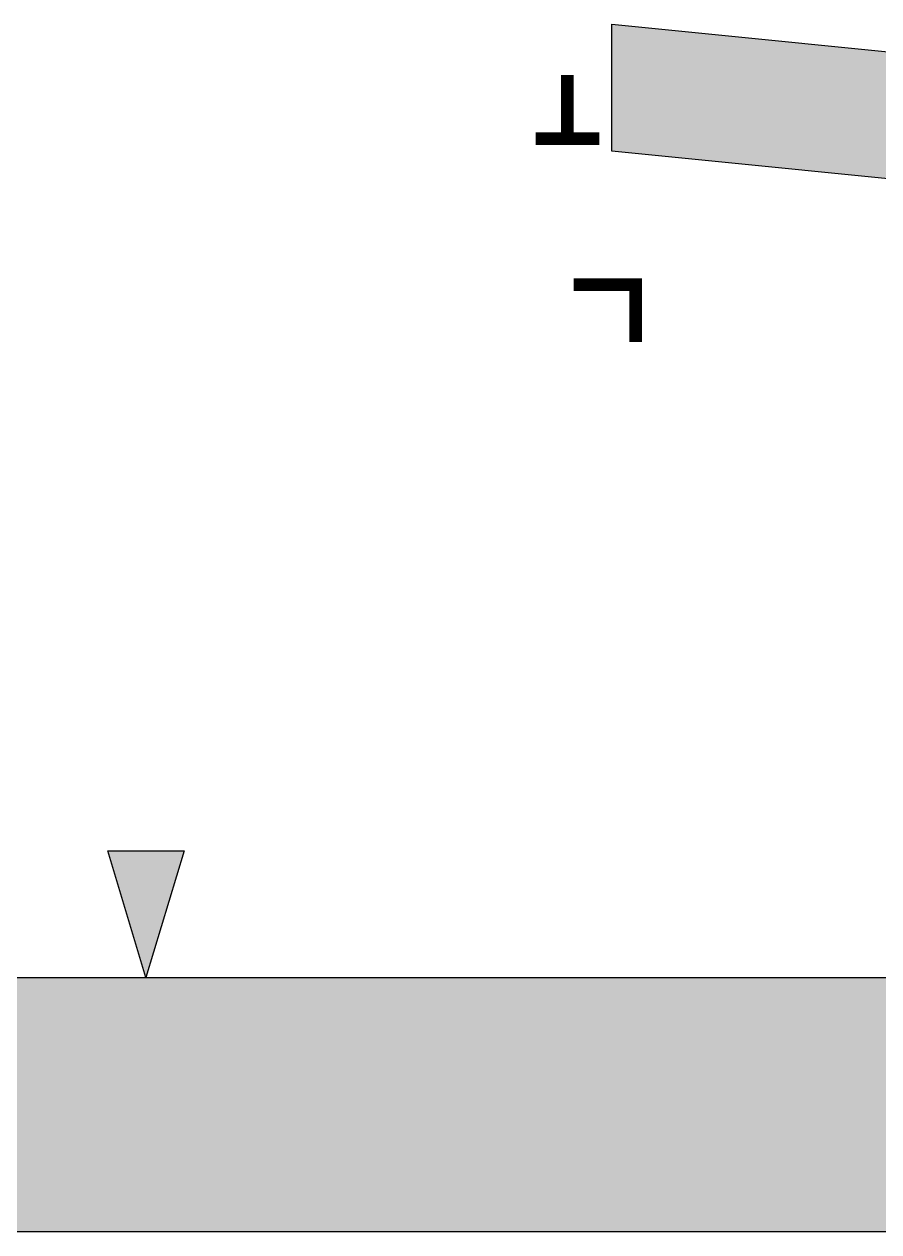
# Model space of a CAD drawing. Header units: millimetres. Extents: x 178 to 1404, y 24 to 984.
# Drawn here: x 486.1 to 755.1, y 24.2 to 404.3 of the extents above; entities that cross this region are included whole.
import ezdxf

# ---------------------------------------------------------------- set-up
doc = ezdxf.new("R2010")
doc.units = ezdxf.units.MM
doc.layers.add('FRAME', color=7, linetype='Continuous')
doc.layers.add('SFR', color=7, linetype='Continuous')

msp = doc.modelspace()

# ---------------------------------------------------------------- hatches: boundary and pattern name
at = {"layer": 'FRAME', "true_color": 0x000000}
h = msp.add_hatch(color=7, dxfattribs=at)
h.dxf.hatch_style = 1
h.paths.add_polyline_path([(512.47, 144.18), (536.46, 144.18), (524.46, 104.25), (512.47, 144.18)])
h = msp.add_hatch(color=7, dxfattribs=at)
h.dxf.hatch_style = 1
h.paths.add_polyline_path([(177.8, 104.25), (1404.44, 104.25), (1404.44, 24.25), (177.8, 24.25), (177.8, 104.25)])
at = {"layer": 'SFR', "true_color": 0x000000}
h = msp.add_hatch(color=7, dxfattribs=at)
h.dxf.hatch_style = 1
h.paths.add_polyline_path([(671.12, 364.25), (671.12, 404.25), (911.12, 380.25), (911.12, 340.25), (671.12, 364.25)])

# ---------------------------------------------------------------- linework, layer by layer
at = {"layer": 'FRAME', "color": 250}
for points in [[(512.47, 144.18), (536.46, 144.18), (524.46, 104.25), (512.47, 144.18)], [(177.8, 104.25), (1404.44, 104.25), (1404.44, 24.25), (177.8, 24.25), (177.8, 104.25)]]:
    msp.add_lwpolyline(points, close=True, dxfattribs=at)
at = {"layer": 'FRAME', "color": 250, "true_color": 0x000000}
for points in [[(524.46, 104.25), (536.46, 144.18), (512.47, 144.18)], [(177.8, 104.25), (177.8, 24.25), (1404.44, 24.25)], [(1404.44, 24.25), (1404.44, 104.25), (177.8, 104.25)]]:
    msp.add_solid(points, dxfattribs=at)
at = {"layer": 'SFR', "color": 250}
msp.add_lwpolyline([(671.12, 364.25), (671.12, 404.25), (911.12, 380.25), (911.12, 340.25), (671.12, 364.25)], close=True, dxfattribs=at)
at = {"layer": 'SFR', "color": 250, "lineweight": 35, "const_width": 4}
for points in [[(657.12, 388.25), (657.12, 368.25)], [(647.12, 368.25), (667.12, 368.25)], [(678.58, 304.25), (678.58, 322.25), (659.12, 322.25)]]:
    msp.add_lwpolyline(points, dxfattribs=at)
at = {"layer": 'SFR', "color": 250, "true_color": 0x000000}
for points in [[(911.12, 380.25), (671.12, 404.25), (671.12, 364.25)], [(671.12, 364.25), (911.12, 340.25), (911.12, 380.25)]]:
    msp.add_solid(points, dxfattribs=at)

doc.saveas('drawing.dxf')
